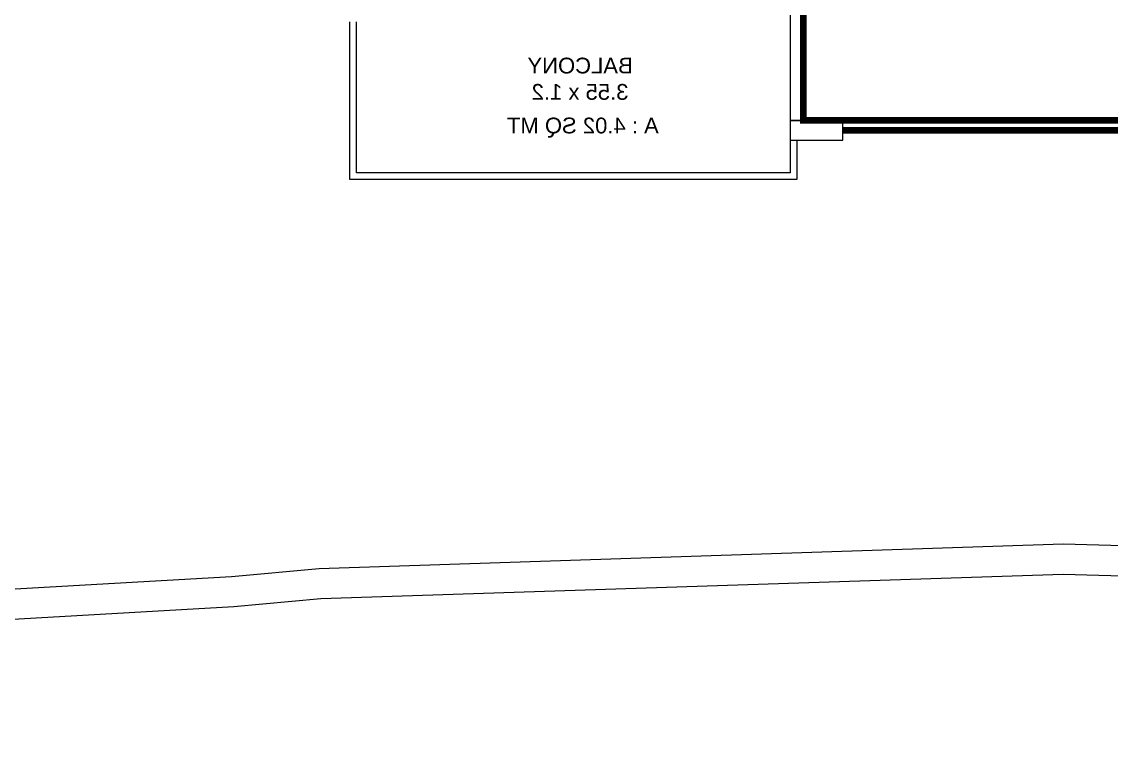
# Model space of a CAD drawing. Header units: inches. Extents: x 27644242 to 29005101, y -955243 to 216979.
# Drawn here: x 28747994 to 28756283, y -521126 to -515536 of the extents above; entities that cross this region are included whole.
import ezdxf

# ---------------------------------------------------------------- set-up
doc = ezdxf.new("R2010")
doc.units = ezdxf.units.IN
doc.header["$MEASUREMENT"] = 0
doc.layers.get('Defpoints').update_dxf_attribs({"color": 8})
for name, color, linetype, lineweight in [('ELEVATION', 40, 'Continuous', 13), ('RVA Site Boundary', 17, 'Continuous', 15), ('WALL', 7, 'Continuous', 20), ('WINDOW', 162, 'Continuous', 13)]:
    doc.layers.add(name, color=color, linetype=linetype, lineweight=lineweight)
doc.layers.add('text', color=7, linetype='Continuous')
doc.styles.add('AMITS', font='arial.ttf')

# ---------------------------------------------------------------- blocks, each defined once
blk = doc.blocks.new('SALE  3')
at = {"layer": 'Defpoints', "ltscale": 500}
blk.add_lwpolyline([(-5334.328300159425, 3284.324125061452, 50, 50, 0), (-5334.32830016315, 1034.317045044852, 50, 50, 0), (-5184.328303381801, 1034.331211518787, 50, 50, 0), (-5184.328303381801, 1134.324128280801, 50, 50, 0), (-3884.01309100166, 1134.338294754736, 50, 50, 0), (-3884.230246007442, -315.6475355533767, 50, 50, 0), (-2084.311209838837, -315.6758685005479, 50, 50, 0), (-2084.311209838837, 1134.286911327566, 50, 50, 0), (315.6887901611626, 1134.286911327566, 50, 50, 0), (315.6706251427531, -4313.384414293163, 50, 50, 0), (-2984.320288766176, -4313.479417819821, 50, 50, 0), (-2984.302119772881, -5215.770863329701, 50, 50, 0), (-5984.311205957085, -5215.675865533354, 50, 50, 0), (-5984.311206672341, -5215.675868469116, 50, 50, 0), (-9384.32878369838, -5215.675864876132, 50, 50, 0), (-9384.32878369838, 3284.324128281383, 50, 50, 0), (-5334.328300159425, 3284.324125061452, 50, 50, 0)], format="xyseb", dxfattribs=at)
at = {"layer": 'ELEVATION', "ltscale": 500}
for p, q in [((415.6711729131639, -5614.74882329005), (415.6711805015802, -4465.785095831787)), ((465.6711725816131, -5664.74882329005), (465.6711805015802, -4465.785095831787)), ((-2884.328784827143, -5215.675862378499), (-2884.328784827143, -5614.74882329005)), ((-2934.328784827143, -5365.675859159848), (-2934.328784827143, -5664.74882329005)), ((-2884.328784827143, -5614.74882329005), (415.6711729131639, -5614.74882329005)), ((-2934.328784827143, -5664.74882329005), (465.6711725816131, -5664.74882329005))]:
    blk.add_line(p, q, dxfattribs=at)
at = {"layer": 'WALL', "ltscale": 500}
for points in [[(-2984.328786917031, -1215.67586824263), (-2884.328790135682, -1215.67586824263), (-2884.328784827143, -5215.675862378499), (-2984.328781608492, -5215.675862378499)], [(-3284.328783553094, -5365.675860723539), (-3284.328783553094, -5215.67586394219), (-2884.328786086291, -5215.675862155156), (-2884.328786086291, -5365.675858936505)]]:
    blk.add_lwpolyline(points, close=True, dxfattribs=at)
at = {"layer": 'WINDOW', "ltscale": 500, "const_width": 50}
blk.add_lwpolyline([(-3284.328783553094, -5290.675862332864), (-5634.328786898404, -5290.675865498895)], dxfattribs=at)
at = {"layer": 'text', "ltscale": 100, "char_height": 120, "width": 1715.234679162502, "style": 'AMITS'}
for s, insert, attachment_point in [('\\pxqc;BALCONY\\P3.55 x 1.2', (-2142.776705507189, -4738.502940389735), 1), ('\\pxqc;A : 4.02 SQ MT', (-448.9359032064676, -5194.240302593622), 3)]:
    blk.add_mtext(s, dxfattribs=dict(at, insert=insert, attachment_point=attachment_point))

msp = doc.modelspace()

# ---------------------------------------------------------------- linework, layer by layer
at = {"layer": 'RVA Site Boundary', "color": 5, "ltscale": 500}
for points in [[(28790878.05914835, -489289.2225105729), (28793349.51627639, -499056.7425273847), (28793435.05908854, -499421.2045420189), (28793041.3109634, -499502.5114395287), (28789472.8365898, -500238.22298234), (28786429.6882506, -500985.3311354), (28779951.16136395, -502702.0015291203), (28776603.40120545, -503666.9133420516), (28773783.96620481, -504410.8317686435), (28775090.3089965, -509861.0155165051), (28777208.36211456, -518569.720983826), (28777553.86898427, -519885.9871092704), (28777564.28011205, -519940.1535969306), (28777427.02571149, -519914.790861186), (28777067.56944467, -519848.3682561111), (28769049.43519139, -517901.967501596), (28764436.03140297, -519381.4865919281), (28762589.1409885, -519863.8126170751), (28762074.1942685, -519909.590075456), (28755917.64113687, -519737.4075755295), (28750270.5741645, -519923.4117939737), (28749606.42461993, -519983.9301021662), (28742304.78558145, -520400.8283719126), (28734332.78510445, -521126.487252057)], [(28777115.63135953, -519623.355613036), (28769040.81240661, -517663.1946571231), (28764371.80596655, -519160.5455238069), (28762549.62543796, -519636.4184205226), (28762067.20245903, -519679.3046007475), (28755917.06975627, -519507.3016632269), (28750256.34064226, -519693.7558880175), (28749589.42859293, -519754.52591981), (28742287.80043916, -520171.4235680776), (28734298.36591537, -520898.6693988132)]]:
    msp.add_lwpolyline(points, dxfattribs=at)
at = {"layer": 'RVA Site Boundary', "ltscale": 500}
for points in [[(28777067.56944467, -519848.3682561124), (28769049.43519139, -517901.9675015964), (28764436.03140297, -519381.486591931), (28762589.1409885, -519863.8126170769), (28762074.1942685, -519909.5900754583), (28755917.64113687, -519737.4075755325), (28750270.5741645, -519923.4117939743), (28749606.42461993, -519983.9301021679), (28742304.78558145, -520400.8283719152), (28734332.78510445, -521126.4872520598)], [(28777067.56944467, -519848.3682561123), (28769049.43519139, -517901.9675015963), (28764436.03140297, -519381.4865919309), (28762589.1409885, -519863.8126170767), (28762074.1942685, -519909.5900754583), (28755917.64113687, -519737.4075755325), (28750270.5741645, -519923.4117939742), (28749606.42461993, -519983.9301021678), (28742304.78558145, -520400.8283719152), (28734332.78510445, -521126.4872520598)]]:
    msp.add_lwpolyline(points, dxfattribs=at)

# ---------------------------------------------------------------- next in the draw order: block references
at = {"layer": 'ELEVATION', "ltscale": 500, "xscale": -1}
msp.add_blockref('SALE  3', (28750956.72170068, -511069.7967372735), dxfattribs=at)

doc.saveas('drawing.dxf')
